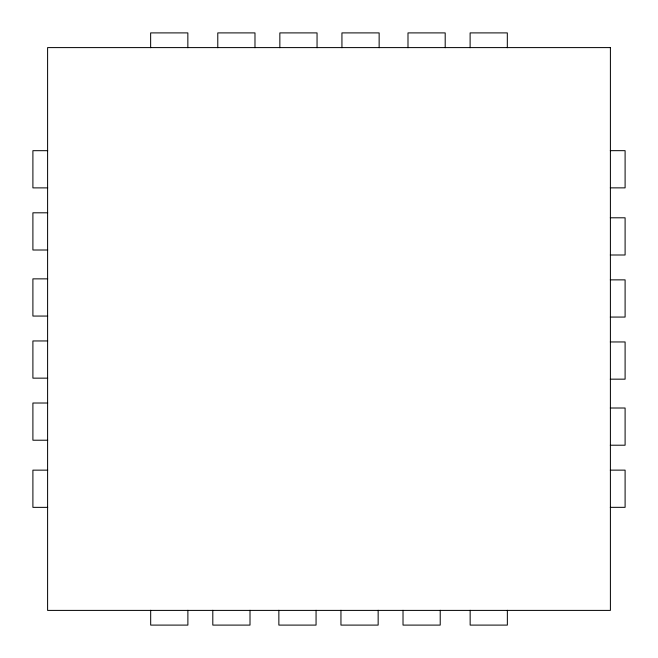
<?xml version="1.0" encoding="UTF-8"?>
<svg xmlns="http://www.w3.org/2000/svg" width="658" height="658" viewBox="0 0 658 658"><rect width="100%" height="100%" fill="white"/><g stroke="black" fill="none" stroke-linecap="round" stroke-linejoin="round"><path stroke-width="0.99" d="M47.713 150.682L32.9 150.682L32.9 187.884L47.713 187.884M610.287 150.666L625.1 150.666L625.1 187.867L610.287 187.867M47.713 212.805L32.9 212.805L32.9 250.007L47.713 250.007M610.287 217.798L625.1 217.798L625.1 255L610.287 255M47.713 278.86L32.9 278.86L32.9 316.062L47.713 316.062M610.287 279.864L625.1 279.864L625.1 317.066L610.287 317.066M47.713 340.951L32.9 340.951L32.9 378.153L47.713 378.153M610.287 341.954L625.1 341.954L625.1 379.164L610.287 379.164M47.713 403.017L32.9 403.017L32.9 440.218L47.713 440.218M610.287 408.009L625.1 408.009L625.1 445.211L610.287 445.211M47.713 470.149L32.9 470.149L32.9 507.359L47.713 507.359M610.287 470.133L625.1 470.133L625.1 507.334L610.287 507.334M507.318 47.713L507.318 32.9L470.116 32.9L470.116 47.713M507.359 610.287L507.359 625.1L470.149 625.1L470.149 610.287M445.195 47.713L445.195 32.9L407.993 32.9L407.993 47.713M440.218 610.287L440.218 625.1L403.017 625.1L403.017 610.287M379.14 47.713L379.14 32.9L341.938 32.9L341.938 47.713M378.153 610.287L378.153 625.1L340.951 625.1L340.951 610.287M317.049 47.713L317.049 32.9L279.847 32.9L279.847 47.713M316.062 610.287L316.062 625.1L278.86 625.1L278.86 610.287M254.983 47.713L254.983 32.9L217.782 32.9L217.782 47.713M250.007 610.287L250.007 625.1L212.805 625.1L212.805 610.287M187.851 47.713L187.851 32.9L150.641 32.9L150.641 47.713M187.884 610.287L187.884 625.1L150.682 625.1L150.682 610.287M610.402 47.598L47.598 47.598L47.598 610.402L610.402 610.402L610.402 47.598"/></g></svg>
